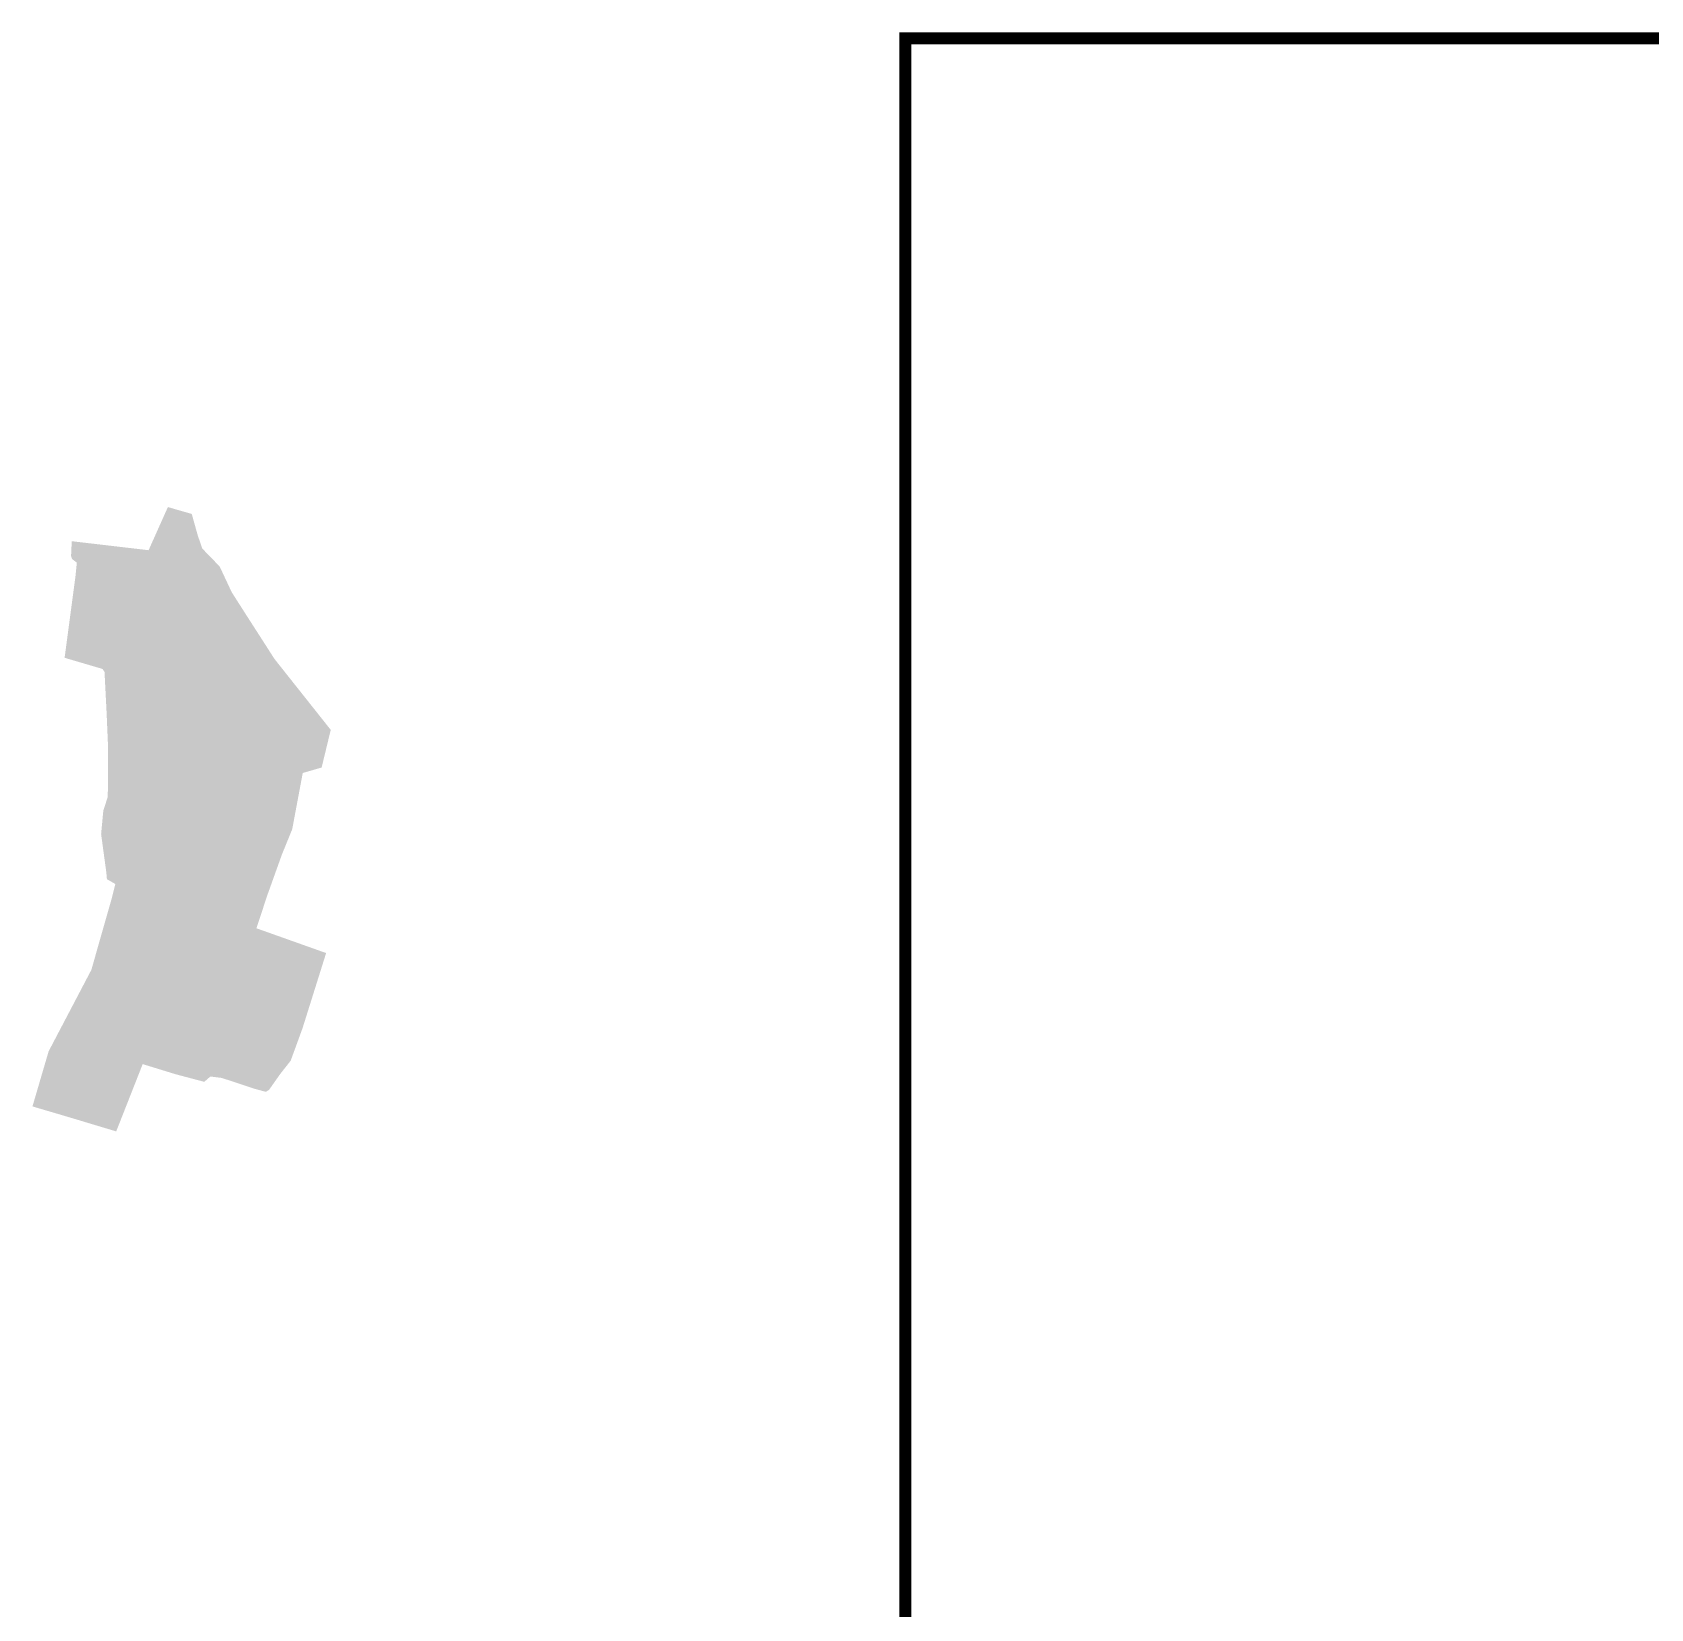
# Model space of a CAD drawing. Header units: inches. Extents: x 192867 to 224088, y 1602358 to 1617481.
# Drawn here: x 192867 to 196895, y 1612740 to 1616661 of the extents above; entities that cross this region are included whole.
import ezdxf

# ---------------------------------------------------------------- set-up
doc = ezdxf.new("R2010")
doc.units = ezdxf.units.IN
doc.header["$LTSCALE"] = 15
doc.header["$MEASUREMENT"] = 0
doc.layers.add('PLOTS NO', color=7, linetype='Continuous')
doc.layers.add('text2', color=7, linetype='Continuous')

msp = doc.modelspace()

# ---------------------------------------------------------------- hatches: boundary and pattern name
at = {"layer": 'PLOTS NO', "true_color": 0x105689}
h = msp.add_hatch(color=146, dxfattribs=at)
h.dxf.hatch_style = 1
edge = h.paths.add_edge_path()
edge.add_line((192867.6, 1613989), (192907.9, 1614126.2))
edge.add_line((192907.9, 1614126.2), (193014.4, 1614329.1))
edge.add_line((193014.4, 1614329.1), (193029.2, 1614381.5))
edge.add_line((193029.2, 1614381.5), (193063.8, 1614502.4))
edge.add_line((193063.8, 1614502.4), (193074, 1614542.4))
edge.add_line((193074, 1614542.4), (193052.9, 1614554.3))
edge.add_line((193052.9, 1614554.3), (193051.5, 1614571.1))
edge.add_line((193051.5, 1614571.1), (193038.5, 1614666.6))
edge.add_line((193038.5, 1614666.6), (193044, 1614725.3))
edge.add_line((193044, 1614725.3), (193055.2, 1614759.4))
edge.add_line((193055.2, 1614759.4), (193055.3, 1614811))
edge.add_line((193055.3, 1614811), (193055.9, 1614832.1))
edge.add_line((193055.9, 1614832.1), (193055.9, 1614880.7))
edge.add_line((193055.9, 1614880.7), (193052.2, 1614967.9))
edge.add_line((193052.2, 1614967.9), (193047, 1615069.9))
edge.add_line((193047, 1615069.9), (193042.2, 1615077.4))
edge.add_line((193042.2, 1615077.4), (192947.6, 1615105.2))
edge.add_line((192947.6, 1615105.2), (192974.5, 1615306.6))
edge.add_line((192974.5, 1615306.6), (192978.1, 1615341.9))
edge.add_line((192978.1, 1615341.9), (192966.5, 1615350.8))
edge.add_line((192966.5, 1615350.8), (192963.7, 1615357.9))
edge.add_line((192963.7, 1615357.9), (192965.4, 1615395.3))
edge.add_line((192965.4, 1615395.3), (193156.7, 1615372.9))
edge.add_line((193156.7, 1615372.9), (193204.7, 1615480.2))
edge.add_line((193204.7, 1615480.2), (193216.6, 1615476.8))
edge.add_line((193216.6, 1615476.8), (193264.1, 1615463.1))
edge.add_line((193264.1, 1615463.1), (193278.9, 1615410.3))
edge.add_line((193278.9, 1615410.3), (193290.2, 1615377.2))
edge.add_line((193290.2, 1615377.2), (193333.6, 1615332.4))
edge.add_line((193333.6, 1615332.4), (193363.7, 1615268.2))
edge.add_line((193363.7, 1615268.2), (193401.4, 1615209.2))
edge.add_line((193401.4, 1615209.2), (193470.3, 1615102))
edge.add_line((193470.3, 1615102), (193610.1, 1614925.9))
edge.add_line((193610.1, 1614925.9), (193587.4, 1614832.2))
edge.add_line((193587.4, 1614832.2), (193540.4, 1614818.6))
edge.add_line((193540.4, 1614818.6), (193523.5, 1614728.4))
edge.add_line((193523.5, 1614728.4), (193514.2, 1614678.7))
edge.add_line((193514.2, 1614678.7), (193488.6, 1614615.9))
edge.add_line((193488.6, 1614615.9), (193453, 1614516.6))
edge.add_line((193453, 1614516.6), (193425, 1614432.3))
edge.add_line((193425, 1614432.3), (193598.6, 1614370.6))
edge.add_line((193598.6, 1614370.6), (193540, 1614184))
edge.add_line((193540, 1614184), (193510.4, 1614102.8))
edge.add_line((193510.4, 1614102.8), (193484, 1614069.3))
edge.add_line((193484, 1614069.3), (193456.6, 1614030.3))
edge.add_line((193456.6, 1614030.3), (193448.5, 1614025.3))
edge.add_line((193448.5, 1614025.3), (193421.9, 1614032.5))
edge.add_line((193421.9, 1614032.5), (193338.7, 1614059.9))
edge.add_line((193338.7, 1614059.9), (193310.4, 1614063.4))
edge.add_line((193310.4, 1614063.4), (193295.3, 1614050.2))
edge.add_line((193295.3, 1614050.2), (193224.6, 1614068.9))
edge.add_line((193224.6, 1614068.9), (193142, 1614094.3))
edge.add_line((193142, 1614094.3), (193076.1, 1613926.9))
edge.add_line((193076.1, 1613926.9), (193052, 1613934.1))
edge.add_line((193052, 1613934.1), (193037.4, 1613938.5))
edge.add_line((193037.4, 1613938.5), (193023.6, 1613942.6))
edge.add_line((193023.6, 1613942.6), (193003.4, 1613948.7))
edge.add_line((193003.4, 1613948.7), (192971.1, 1613958.4))
edge.add_line((192971.1, 1613958.4), (192938.2, 1613968.2))
edge.add_line((192938.2, 1613968.2), (192867.4, 1613989.5))
h = msp.add_hatch(color=146, dxfattribs=at)
h.dxf.hatch_style = 1
edge = h.paths.add_edge_path()
edge.add_line((192867.6, 1613989), (192907.9, 1614126.2))
edge.add_line((192907.9, 1614126.2), (193014.4, 1614329.1))
edge.add_line((193014.4, 1614329.1), (193029.2, 1614381.5))
edge.add_line((193029.2, 1614381.5), (193063.8, 1614502.4))
edge.add_line((193063.8, 1614502.4), (193074, 1614542.4))
edge.add_line((193074, 1614542.4), (193052.9, 1614554.3))
edge.add_line((193052.9, 1614554.3), (193051.5, 1614571.1))
edge.add_line((193051.5, 1614571.1), (193038.5, 1614666.6))
edge.add_line((193038.5, 1614666.6), (193044, 1614725.3))
edge.add_line((193044, 1614725.3), (193055.2, 1614759.4))
edge.add_line((193055.2, 1614759.4), (193055.3, 1614811))
edge.add_line((193055.3, 1614811), (193055.9, 1614832.1))
edge.add_line((193055.9, 1614832.1), (193055.9, 1614880.7))
edge.add_line((193055.9, 1614880.7), (193052.2, 1614967.9))
edge.add_line((193052.2, 1614967.9), (193047, 1615069.9))
edge.add_line((193047, 1615069.9), (193042.2, 1615077.4))
edge.add_line((193042.2, 1615077.4), (192947.6, 1615105.2))
edge.add_line((192947.6, 1615105.2), (192974.5, 1615306.6))
edge.add_line((192974.5, 1615306.6), (192978.1, 1615341.9))
edge.add_line((192978.1, 1615341.9), (192966.5, 1615350.8))
edge.add_line((192966.5, 1615350.8), (192963.7, 1615357.9))
edge.add_line((192963.7, 1615357.9), (192965.4, 1615395.3))
edge.add_line((192965.4, 1615395.3), (193156.7, 1615372.9))
edge.add_line((193156.7, 1615372.9), (193204.7, 1615480.2))
edge.add_line((193204.7, 1615480.2), (193216.6, 1615476.8))
edge.add_line((193216.6, 1615476.8), (193264.1, 1615463.1))
edge.add_line((193264.1, 1615463.1), (193278.9, 1615410.3))
edge.add_line((193278.9, 1615410.3), (193290.2, 1615377.2))
edge.add_line((193290.2, 1615377.2), (193333.6, 1615332.4))
edge.add_line((193333.6, 1615332.4), (193363.7, 1615268.2))
edge.add_line((193363.7, 1615268.2), (193401.4, 1615209.2))
edge.add_line((193401.4, 1615209.2), (193470.3, 1615102))
edge.add_line((193470.3, 1615102), (193610.1, 1614925.9))
edge.add_line((193610.1, 1614925.9), (193587.4, 1614832.2))
edge.add_line((193587.4, 1614832.2), (193540.4, 1614818.6))
edge.add_line((193540.4, 1614818.6), (193523.5, 1614728.4))
edge.add_line((193523.5, 1614728.4), (193514.2, 1614678.7))
edge.add_line((193514.2, 1614678.7), (193488.6, 1614615.9))
edge.add_line((193488.6, 1614615.9), (193453, 1614516.6))
edge.add_line((193453, 1614516.6), (193425, 1614432.3))
edge.add_line((193425, 1614432.3), (193598.6, 1614370.6))
edge.add_line((193598.6, 1614370.6), (193540, 1614184))
edge.add_line((193540, 1614184), (193510.4, 1614102.8))
edge.add_line((193510.4, 1614102.8), (193484, 1614069.3))
edge.add_line((193484, 1614069.3), (193456.6, 1614030.3))
edge.add_line((193456.6, 1614030.3), (193448.5, 1614025.3))
edge.add_line((193448.5, 1614025.3), (193421.9, 1614032.5))
edge.add_line((193421.9, 1614032.5), (193338.7, 1614059.9))
edge.add_line((193338.7, 1614059.9), (193310.4, 1614063.4))
edge.add_line((193310.4, 1614063.4), (193295.3, 1614050.2))
edge.add_line((193295.3, 1614050.2), (193224.6, 1614068.9))
edge.add_line((193224.6, 1614068.9), (193142, 1614094.3))
edge.add_line((193142, 1614094.3), (193076.1, 1613926.9))
edge.add_line((193076.1, 1613926.9), (193052, 1613934.1))
edge.add_line((193052, 1613934.1), (193037.4, 1613938.5))
edge.add_line((193037.4, 1613938.5), (193023.6, 1613942.6))
edge.add_line((193023.6, 1613942.6), (193003.4, 1613948.7))
edge.add_line((193003.4, 1613948.7), (192971.1, 1613958.4))
edge.add_line((192971.1, 1613958.4), (192938.2, 1613968.2))
edge.add_line((192938.2, 1613968.2), (192867.6, 1613989))

# ---------------------------------------------------------------- linework, layer by layer
at = {"layer": 'text2', "color": 5, "const_width": 30}
msp.add_lwpolyline([(195040, 1616646.3), (204931.9, 1616646.3), (204931.9, 1604075), (195040, 1604075)], close=True, dxfattribs=at)

doc.saveas('drawing.dxf')
